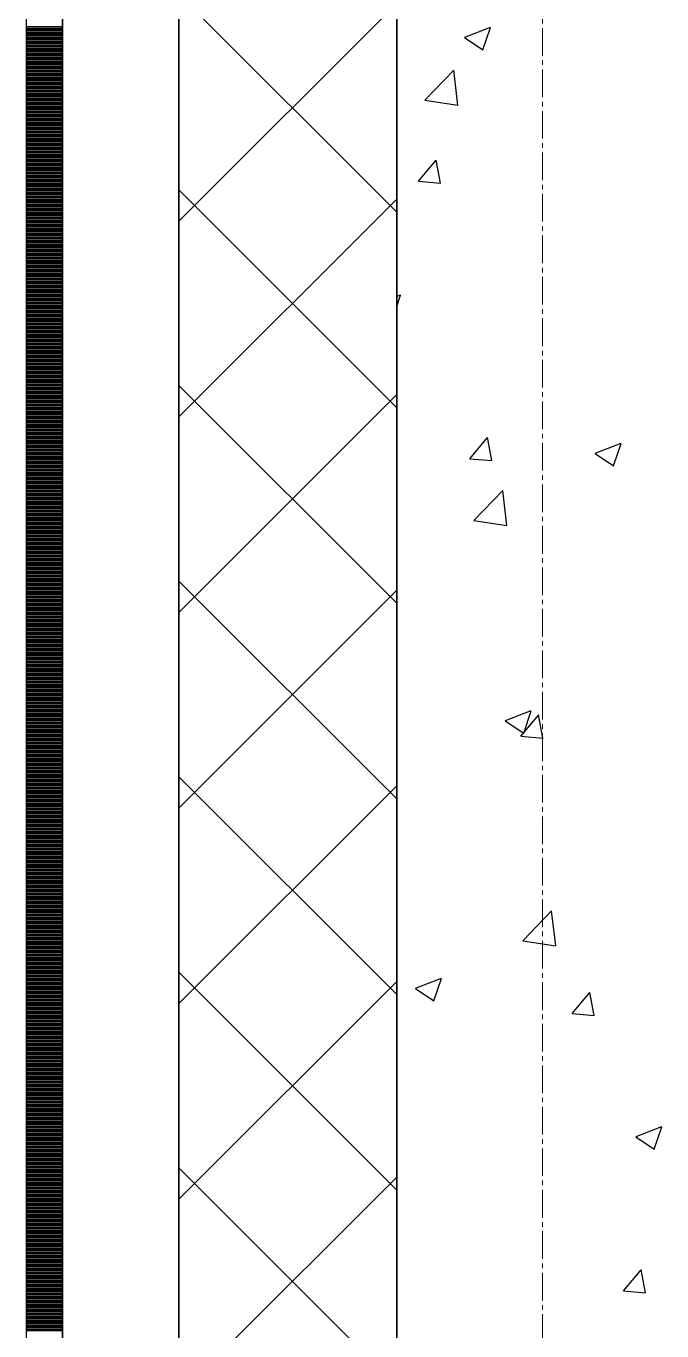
# Model space of a CAD drawing. Header units: millimetres. Extents: x -231292 to 573618, y -153144 to 564035.
# Drawn here: x 8548 to 8986, y 262343 to 263241 of the extents above; entities that cross this region are included whole.
import ezdxf

# ---------------------------------------------------------------- set-up
doc = ezdxf.new("R2010")
doc.units = ezdxf.units.MM
doc.linetypes.add('CENTER2', pattern=[28.575, 19.05, -3.175, 3.175, -3.175])
doc.layers.get('0').update_dxf_attribs({"color": 250})
for name, color, linetype, lineweight in [('АР_Стены ПЕНОблок', 250, 'Continuous', 20), ('АР_Тонкая', 250, 'Continuous', 5), ('АР_Утеплитель', 250, 'Continuous', 0), ('АР_Штриховка', 250, 'Continuous', 0), ('РД_Оси_100', 250, 'Continuous', 0)]:
    doc.layers.add(name, color=color, linetype=linetype, lineweight=lineweight)
doc.layers.add('КР_Балки-0.5', color=60, linetype='Continuous', lineweight=50, plot=False)

# ---------------------------------------------------------------- blocks, each defined once
blk = doc.blocks.new('оси_рен')
at = {"layer": 'РД_Оси_100', "color": 251, "linetype": 'CENTER2', "true_color": 0x636466}
blk.add_line((1195652.916, 135558.25), (1195652.916, 223268.25), dxfattribs=at)

msp = doc.modelspace()

# ---------------------------------------------------------------- linework, layer by layer
at = {"layer": 'АР_Стены ПЕНОблок', "color": 18, "linetype": 'Continuous', "lineweight": 25, "true_color": 0x000000}
msp.add_line((8803.243, 263866.253), (8803.243, 187666.253), dxfattribs=at)
at = {"layer": 'АР_Тонкая', "color": 18, "linetype": 'Continuous', "lineweight": 25, "true_color": 0x000000}
for p, q in [((8548.243, 263866.253), (8548.243, 187666.253)), ((8573.243, 263866.253), (8573.243, 187666.253)), ((8573.243, 187666.253), (8573.243, 263866.253)), ((8653.243, 187666.253), (8653.243, 263866.253))]:
    msp.add_line(p, q, dxfattribs=at)
at = {"layer": 'АР_Утеплитель', "color": 18, "linetype": 'Continuous', "lineweight": 25, "true_color": 0x000000}
for p, q in [((8653.243, 263866.253), (8653.243, 187666.253)), ((8803.243, 187666.253), (8803.243, 263866.253))]:
    msp.add_line(p, q, dxfattribs=at)
at = {"layer": 'АР_Штриховка', "color": 18, "linetype": 'Continuous', "lineweight": 25, "true_color": 0x000000}
for p, q in [((8803.243, 263113.216), (8653.243, 263263.216)), ((8653.243, 263106.929), (8803.243, 263256.929)), ((8548.243, 263241.002), (8573.243, 263241.002)), ((8548.243, 263240.002), (8573.243, 263240.002)), ((8548.243, 263239.002), (8573.243, 263239.002)), ((8548.243, 263238.002), (8573.243, 263238.002)), ((8849.992, 263233.7), (8867.776, 263240.527)), ((8862.536, 263224.949), (8867.686, 263240.298)), ((8548.243, 263237.002), (8573.243, 263237.002)), ((8548.243, 263236.002), (8573.243, 263236.002)), ((8548.243, 263235.002), (8573.243, 263235.002)), ((8548.243, 263234.002), (8573.243, 263234.002)), ((8548.243, 263233.002), (8573.243, 263233.002)), ((8548.243, 263232.002), (8573.243, 263232.002)), ((8548.243, 263231.002), (8573.243, 263231.002)), ((8548.243, 263230.002), (8573.243, 263230.002)), ((8548.243, 263229.002), (8573.243, 263229.002)), ((8849.889, 263233.474), (8862.524, 263224.952)), ((8548.243, 263228.002), (8573.243, 263228.002)), ((8548.243, 263227.002), (8573.243, 263227.002)), ((8548.243, 263226.002), (8573.243, 263226.002)), ((8548.243, 263225.002), (8573.243, 263225.002)), ((8548.243, 263224.002), (8573.243, 263224.002)), ((8548.243, 263223.002), (8573.243, 263223.002)), ((8548.243, 263222.002), (8573.243, 263222.002)), ((8548.243, 263221.002), (8573.243, 263221.002)), ((8548.243, 263220.002), (8573.243, 263220.002)), ((8548.243, 263219.002), (8573.243, 263219.002)), ((8548.243, 263218.002), (8573.243, 263218.002)), ((8548.243, 263217.002), (8573.243, 263217.002)), ((8548.243, 263216.002), (8573.243, 263216.002)), ((8548.243, 263215.002), (8573.243, 263215.002)), ((8548.243, 263214.002), (8573.243, 263214.002)), ((8548.243, 263213.002), (8573.243, 263213.002)), ((8548.243, 263212.002), (8573.243, 263212.002)), ((8548.243, 263211.002), (8573.243, 263211.002)), ((8822.621, 263190.27), (8842.405, 263210.888)), ((8845.211, 263186.766), (8842.405, 263210.888)), ((8548.243, 263210.002), (8573.243, 263210.002)), ((8548.243, 263209.002), (8573.243, 263209.002)), ((8548.243, 263208.002), (8573.243, 263208.002)), ((8548.243, 263207.002), (8573.243, 263207.002)), ((8548.243, 263206.002), (8573.243, 263206.002)), ((8548.243, 263205.002), (8573.243, 263205.002)), ((8548.243, 263204.002), (8573.243, 263204.002)), ((8548.243, 263203.002), (8573.243, 263203.002)), ((8548.243, 263202.002), (8573.243, 263202.002)), ((8548.243, 263201.002), (8573.243, 263201.002)), ((8548.243, 263200.002), (8573.243, 263200.002)), ((8548.243, 263199.002), (8573.243, 263199.002)), ((8548.243, 263198.002), (8573.243, 263198.002)), ((8548.243, 263197.002), (8573.243, 263197.002)), ((8548.243, 263196.002), (8573.243, 263196.002)), ((8548.243, 263195.002), (8573.243, 263195.002)), ((8548.243, 263194.002), (8573.243, 263194.002)), ((8548.243, 263193.002), (8573.243, 263193.002)), ((8548.243, 263192.002), (8573.243, 263192.002)), ((8548.243, 263191.002), (8573.243, 263191.002)), ((8548.243, 263190.002), (8573.243, 263190.002)), ((8548.243, 263189.002), (8573.243, 263189.002)), ((8548.243, 263188.002), (8573.243, 263188.002)), ((8548.243, 263187.002), (8573.243, 263187.002)), ((8548.243, 263186.002), (8573.243, 263186.002)), ((8548.243, 263185.002), (8573.243, 263185.002)), ((8548.243, 263184.002), (8573.243, 263184.002)), ((8822.621, 263190.27), (8845.211, 263186.766)), ((8548.243, 263183.002), (8573.243, 263183.002)), ((8548.243, 263182.002), (8573.243, 263182.002)), ((8548.243, 263181.002), (8573.243, 263181.002)), ((8548.243, 263180.002), (8573.243, 263180.002)), ((8548.243, 263179.002), (8573.243, 263179.002)), ((8548.243, 263178.002), (8573.243, 263178.002)), ((8548.243, 263177.002), (8573.243, 263177.002)), ((8548.243, 263176.002), (8573.243, 263176.002)), ((8548.243, 263175.002), (8573.243, 263175.002)), ((8548.243, 263174.002), (8573.243, 263174.002)), ((8548.243, 263173.002), (8573.243, 263173.002)), ((8548.243, 263172.002), (8573.243, 263172.002)), ((8548.243, 263171.002), (8573.243, 263171.002)), ((8548.243, 263170.002), (8573.243, 263170.002)), ((8548.243, 263169.002), (8573.243, 263169.002)), ((8548.243, 263168.002), (8573.243, 263168.002)), ((8548.243, 263167.002), (8573.243, 263167.002)), ((8548.243, 263166.002), (8573.243, 263166.002)), ((8548.243, 263165.002), (8573.243, 263165.002)), ((8548.243, 263164.002), (8573.243, 263164.002)), ((8548.243, 263163.002), (8573.243, 263163.002)), ((8548.243, 263162.002), (8573.243, 263162.002)), ((8548.243, 263161.002), (8573.243, 263161.002)), ((8548.243, 263160.002), (8573.243, 263160.002)), ((8548.243, 263159.002), (8573.243, 263159.002)), ((8548.243, 263158.002), (8573.243, 263158.002)), ((8548.243, 263157.002), (8573.243, 263157.002)), ((8548.243, 263156.002), (8573.243, 263156.002)), ((8548.243, 263155.002), (8573.243, 263155.002)), ((8548.243, 263154.002), (8573.243, 263154.002)), ((8548.243, 263153.002), (8573.243, 263153.002)), ((8548.243, 263152.002), (8573.243, 263152.002)), ((8548.243, 263151.002), (8573.243, 263151.002)), ((8548.243, 263150.002), (8573.243, 263150.002)), ((8548.243, 263149.002), (8573.243, 263149.002)), ((8548.243, 263148.002), (8573.243, 263148.002)), ((8818.169, 263134.473), (8830.414, 263149.066)), ((8833.277, 263133.121), (8830.34, 263149.042)), ((8548.243, 263147.002), (8573.243, 263147.002)), ((8548.243, 263146.002), (8573.243, 263146.002)), ((8548.243, 263145.002), (8573.243, 263145.002)), ((8548.243, 263144.002), (8573.243, 263144.002)), ((8548.243, 263143.002), (8573.243, 263143.002)), ((8548.243, 263142.002), (8573.243, 263142.002)), ((8548.243, 263141.002), (8573.243, 263141.002)), ((8548.243, 263140.002), (8573.243, 263140.002)), ((8548.243, 263139.002), (8573.243, 263139.002)), ((8548.243, 263138.002), (8573.243, 263138.002)), ((8548.243, 263137.002), (8573.243, 263137.002)), ((8548.243, 263136.002), (8573.243, 263136.002)), ((8548.243, 263135.002), (8573.243, 263135.002)), ((8548.243, 263134.002), (8573.243, 263134.002)), ((8548.243, 263133.002), (8573.243, 263133.002)), ((8548.243, 263132.002), (8573.243, 263132.002)), ((8548.243, 263131.002), (8573.243, 263131.002)), ((8548.243, 263130.002), (8573.243, 263130.002)), ((8818.168, 263134.463), (8833.35, 263133.135)), ((8548.243, 263129.002), (8573.243, 263129.002)), ((8548.243, 263128.002), (8573.243, 263128.002)), ((8548.243, 263127.002), (8573.243, 263127.002)), ((8548.243, 263126.002), (8573.243, 263126.002)), ((8548.243, 263125.002), (8573.243, 263125.002)), ((8548.243, 263124.002), (8573.243, 263124.002)), ((8548.243, 263123.002), (8573.243, 263123.002)), ((8548.243, 263122.002), (8573.243, 263122.002)), ((8548.243, 263121.002), (8573.243, 263121.002)), ((8803.243, 262978.512), (8653.243, 263128.512)), ((8653.243, 262972.225), (8803.243, 263122.225)), ((8548.243, 263120.002), (8573.243, 263120.002)), ((8548.243, 263119.002), (8573.243, 263119.002)), ((8548.243, 263118.002), (8573.243, 263118.002)), ((8548.243, 263117.002), (8573.243, 263117.002)), ((8548.243, 263116.002), (8573.243, 263116.002)), ((8548.243, 263115.002), (8573.243, 263115.002)), ((8548.243, 263114.002), (8573.243, 263114.002)), ((8548.243, 263113.002), (8573.243, 263113.002)), ((8548.243, 263112.002), (8573.243, 263112.002)), ((8548.243, 263111.002), (8573.243, 263111.002)), ((8548.243, 263110.002), (8573.243, 263110.002)), ((8548.243, 263109.002), (8573.243, 263109.002)), ((8548.243, 263108.002), (8573.243, 263108.002)), ((8548.243, 263107.002), (8573.243, 263107.002)), ((8548.243, 263106.002), (8573.243, 263106.002)), ((8548.243, 263105.002), (8573.243, 263105.002)), ((8548.243, 263104.002), (8573.243, 263104.002)), ((8548.243, 263103.002), (8573.243, 263103.002)), ((8548.243, 263102.002), (8573.243, 263102.002)), ((8548.243, 263101.002), (8573.243, 263101.002)), ((8548.243, 263100.002), (8573.243, 263100.002)), ((8548.243, 263099.002), (8573.243, 263099.002)), ((8548.243, 263098.002), (8573.243, 263098.002)), ((8548.243, 263097.002), (8573.243, 263097.002)), ((8548.243, 263096.002), (8573.243, 263096.002)), ((8548.243, 263095.002), (8573.243, 263095.002)), ((8548.243, 263094.002), (8573.243, 263094.002)), ((8548.243, 263093.002), (8573.243, 263093.002)), ((8548.243, 263092.002), (8573.243, 263092.002)), ((8548.243, 263091.002), (8573.243, 263091.002)), ((8548.243, 263090.002), (8573.243, 263090.002)), ((8548.243, 263089.002), (8573.243, 263089.002)), ((8548.243, 263088.002), (8573.243, 263088.002)), ((8548.243, 263087.002), (8573.243, 263087.002)), ((8548.243, 263086.002), (8573.243, 263086.002)), ((8548.243, 263085.002), (8573.243, 263085.002)), ((8548.243, 263084.002), (8573.243, 263084.002)), ((8548.243, 263083.002), (8573.243, 263083.002)), ((8548.243, 263082.002), (8573.243, 263082.002)), ((8548.243, 263081.002), (8573.243, 263081.002)), ((8548.243, 263080.002), (8573.243, 263080.002)), ((8548.243, 263079.002), (8573.243, 263079.002)), ((8548.243, 263078.002), (8573.243, 263078.002)), ((8548.243, 263077.002), (8573.243, 263077.002)), ((8548.243, 263076.002), (8573.243, 263076.002)), ((8548.243, 263075.002), (8573.243, 263075.002)), ((8548.243, 263074.002), (8573.243, 263074.002)), ((8548.243, 263073.002), (8573.243, 263073.002)), ((8548.243, 263072.002), (8573.243, 263072.002)), ((8548.243, 263071.002), (8573.243, 263071.002)), ((8548.243, 263070.002), (8573.243, 263070.002)), ((8548.243, 263069.002), (8573.243, 263069.002)), ((8548.243, 263068.002), (8573.243, 263068.002)), ((8548.243, 263067.002), (8573.243, 263067.002)), ((8548.243, 263066.002), (8573.243, 263066.002)), ((8548.243, 263065.002), (8573.243, 263065.002)), ((8548.243, 263064.002), (8573.243, 263064.002)), ((8548.243, 263063.002), (8573.243, 263063.002)), ((8548.243, 263062.002), (8573.243, 263062.002)), ((8548.243, 263061.002), (8573.243, 263061.002)), ((8548.243, 263060.002), (8573.243, 263060.002)), ((8548.243, 263059.002), (8573.243, 263059.002)), ((8548.243, 263058.002), (8573.243, 263058.002)), ((8548.243, 263057.002), (8573.243, 263057.002)), ((8548.243, 263056.002), (8573.243, 263056.002)), ((8548.243, 263055.002), (8573.243, 263055.002)), ((8548.243, 263054.002), (8573.243, 263054.002)), ((8548.243, 263053.002), (8573.243, 263053.002)), ((8548.243, 263052.002), (8573.243, 263052.002)), ((8548.243, 263051.002), (8573.243, 263051.002)), ((8548.243, 263050.002), (8573.243, 263050.002)), ((8548.243, 263049.002), (8573.243, 263049.002)), ((8803.243, 263055.29), (8805.974, 263056.339)), ((8803.243, 263048.239), (8805.884, 263056.11)), ((8548.243, 263048.002), (8573.243, 263048.002)), ((8548.243, 263047.002), (8573.243, 263047.002)), ((8548.243, 263046.002), (8573.243, 263046.002)), ((8548.243, 263045.002), (8573.243, 263045.002)), ((8548.243, 263044.002), (8573.243, 263044.002)), ((8548.243, 263043.002), (8573.243, 263043.002)), ((8548.243, 263042.002), (8573.243, 263042.002)), ((8548.243, 263041.002), (8573.243, 263041.002)), ((8548.243, 263040.002), (8573.243, 263040.002)), ((8548.243, 263039.002), (8573.243, 263039.002)), ((8548.243, 263038.002), (8573.243, 263038.002)), ((8548.243, 263037.002), (8573.243, 263037.002)), ((8548.243, 263036.002), (8573.243, 263036.002)), ((8548.243, 263035.002), (8573.243, 263035.002)), ((8548.243, 263034.002), (8573.243, 263034.002)), ((8548.243, 263033.002), (8573.243, 263033.002)), ((8548.243, 263032.002), (8573.243, 263032.002)), ((8548.243, 263031.002), (8573.243, 263031.002)), ((8548.243, 263030.002), (8573.243, 263030.002)), ((8548.243, 263029.002), (8573.243, 263029.002)), ((8548.243, 263028.002), (8573.243, 263028.002)), ((8548.243, 263027.002), (8573.243, 263027.002)), ((8548.243, 263026.002), (8573.243, 263026.002)), ((8548.243, 263025.002), (8573.243, 263025.002)), ((8548.243, 263024.002), (8573.243, 263024.002)), ((8548.243, 263023.002), (8573.243, 263023.002)), ((8548.243, 263022.002), (8573.243, 263022.002)), ((8548.243, 263021.002), (8573.243, 263021.002)), ((8548.243, 263020.002), (8573.243, 263020.002)), ((8548.243, 263019.002), (8573.243, 263019.002)), ((8548.243, 263018.002), (8573.243, 263018.002)), ((8548.243, 263017.002), (8573.243, 263017.002)), ((8548.243, 263016.002), (8573.243, 263016.002)), ((8548.243, 263015.002), (8573.243, 263015.002)), ((8548.243, 263014.002), (8573.243, 263014.002)), ((8548.243, 263013.002), (8573.243, 263013.002)), ((8548.243, 263012.002), (8573.243, 263012.002)), ((8548.243, 263011.002), (8573.243, 263011.002)), ((8548.243, 263010.002), (8573.243, 263010.002)), ((8548.243, 263009.002), (8573.243, 263009.002)), ((8548.243, 263008.002), (8573.243, 263008.002)), ((8548.243, 263007.002), (8573.243, 263007.002)), ((8548.243, 263006.002), (8573.243, 263006.002)), ((8548.243, 263005.002), (8573.243, 263005.002)), ((8548.243, 263004.002), (8573.243, 263004.002)), ((8548.243, 263003.002), (8573.243, 263003.002)), ((8548.243, 263002.002), (8573.243, 263002.002)), ((8548.243, 263001.002), (8573.243, 263001.002)), ((8548.243, 263000.002), (8573.243, 263000.002)), ((8548.243, 262999.002), (8573.243, 262999.002)), ((8548.243, 262998.002), (8573.243, 262998.002)), ((8548.243, 262997.002), (8573.243, 262997.002)), ((8548.243, 262996.002), (8573.243, 262996.002)), ((8548.243, 262995.002), (8573.243, 262995.002)), ((8548.243, 262994.002), (8573.243, 262994.002)), ((8548.243, 262993.002), (8573.243, 262993.002)), ((8548.243, 262992.002), (8573.243, 262992.002)), ((8548.243, 262991.002), (8573.243, 262991.002)), ((8548.243, 262990.002), (8573.243, 262990.002)), ((8548.243, 262989.002), (8573.243, 262989.002)), ((8548.243, 262988.002), (8573.243, 262988.002)), ((8548.243, 262987.002), (8573.243, 262987.002)), ((8548.243, 262986.002), (8573.243, 262986.002)), ((8803.243, 262843.808), (8653.243, 262993.808)), ((8653.243, 262837.521), (8803.243, 262987.521)), ((8548.243, 262985.002), (8573.243, 262985.002)), ((8548.243, 262984.002), (8573.243, 262984.002)), ((8548.243, 262983.002), (8573.243, 262983.002)), ((8548.243, 262982.002), (8573.243, 262982.002)), ((8548.243, 262981.002), (8573.243, 262981.002)), ((8548.243, 262980.002), (8573.243, 262980.002)), ((8548.243, 262979.002), (8573.243, 262979.002)), ((8548.243, 262978.002), (8573.243, 262978.002)), ((8548.243, 262977.002), (8573.243, 262977.002)), ((8548.243, 262976.002), (8573.243, 262976.002)), ((8548.243, 262975.002), (8573.243, 262975.002)), ((8548.243, 262974.002), (8573.243, 262974.002)), ((8548.243, 262973.002), (8573.243, 262973.002)), ((8548.243, 262972.002), (8573.243, 262972.002)), ((8548.243, 262971.002), (8573.243, 262971.002)), ((8548.243, 262970.002), (8573.243, 262970.002)), ((8548.243, 262969.002), (8573.243, 262969.002)), ((8548.243, 262968.002), (8573.243, 262968.002)), ((8548.243, 262967.002), (8573.243, 262967.002)), ((8548.243, 262966.002), (8573.243, 262966.002)), ((8548.243, 262965.002), (8573.243, 262965.002)), ((8548.243, 262964.002), (8573.243, 262964.002)), ((8548.243, 262963.002), (8573.243, 262963.002)), ((8548.243, 262962.002), (8573.243, 262962.002)), ((8548.243, 262961.002), (8573.243, 262961.002)), ((8548.243, 262960.002), (8573.243, 262960.002)), ((8548.243, 262959.002), (8573.243, 262959.002)), ((8548.243, 262958.002), (8573.243, 262958.002)), ((8548.243, 262957.002), (8573.243, 262957.002)), ((8548.243, 262956.002), (8573.243, 262956.002)), ((8548.243, 262955.002), (8573.243, 262955.002)), ((8548.243, 262954.002), (8573.243, 262954.002)), ((8548.243, 262953.002), (8573.243, 262953.002)), ((8548.243, 262952.002), (8573.243, 262952.002)), ((8548.243, 262951.002), (8573.243, 262951.002)), ((8548.243, 262950.002), (8573.243, 262950.002)), ((8853.412, 262943.416), (8865.657, 262958.01)), ((8868.52, 262942.064), (8865.583, 262957.986)), ((8939.804, 262947.247), (8957.589, 262954.073)), ((8952.348, 262938.496), (8957.498, 262953.845)), ((8548.243, 262949.002), (8573.243, 262949.002)), ((8548.243, 262948.002), (8573.243, 262948.002)), ((8548.243, 262947.002), (8573.243, 262947.002)), ((8548.243, 262946.002), (8573.243, 262946.002)), ((8548.243, 262945.002), (8573.243, 262945.002)), ((8548.243, 262944.002), (8573.243, 262944.002)), ((8548.243, 262943.002), (8573.243, 262943.002)), ((8548.243, 262942.002), (8573.243, 262942.002)), ((8548.243, 262941.002), (8573.243, 262941.002)), ((8853.411, 262943.406), (8868.593, 262942.078)), ((8939.702, 262947.021), (8952.336, 262938.499)), ((8548.243, 262940.002), (8573.243, 262940.002)), ((8548.243, 262939.002), (8573.243, 262939.002)), ((8548.243, 262938.002), (8573.243, 262938.002)), ((8548.243, 262937.002), (8573.243, 262937.002)), ((8548.243, 262936.002), (8573.243, 262936.002)), ((8548.243, 262935.002), (8573.243, 262935.002)), ((8548.243, 262934.002), (8573.243, 262934.002)), ((8548.243, 262933.002), (8573.243, 262933.002)), ((8548.243, 262932.002), (8573.243, 262932.002)), ((8548.243, 262931.002), (8573.243, 262931.002)), ((8548.243, 262930.002), (8573.243, 262930.002)), ((8548.243, 262929.002), (8573.243, 262929.002)), ((8548.243, 262928.002), (8573.243, 262928.002)), ((8548.243, 262927.002), (8573.243, 262927.002)), ((8548.243, 262926.002), (8573.243, 262926.002)), ((8548.243, 262925.002), (8573.243, 262925.002)), ((8548.243, 262924.002), (8573.243, 262924.002)), ((8548.243, 262923.002), (8573.243, 262923.002)), ((8548.243, 262922.002), (8573.243, 262922.002)), ((8548.243, 262921.002), (8573.243, 262921.002)), ((8548.243, 262920.002), (8573.243, 262920.002)), ((8548.243, 262919.002), (8573.243, 262919.002)), ((8548.243, 262918.002), (8573.243, 262918.002)), ((8548.243, 262917.002), (8573.243, 262917.002)), ((8548.243, 262916.002), (8573.243, 262916.002)), ((8548.243, 262915.002), (8573.243, 262915.002)), ((8856.296, 262900.801), (8876.08, 262921.42)), ((8878.886, 262897.298), (8876.08, 262921.42)), ((8548.243, 262914.002), (8573.243, 262914.002)), ((8548.243, 262913.002), (8573.243, 262913.002)), ((8548.243, 262912.002), (8573.243, 262912.002)), ((8548.243, 262911.002), (8573.243, 262911.002)), ((8548.243, 262910.002), (8573.243, 262910.002)), ((8548.243, 262909.002), (8573.243, 262909.002)), ((8548.243, 262908.002), (8573.243, 262908.002)), ((8548.243, 262907.002), (8573.243, 262907.002)), ((8548.243, 262906.002), (8573.243, 262906.002)), ((8548.243, 262905.002), (8573.243, 262905.002)), ((8548.243, 262904.002), (8573.243, 262904.002)), ((8548.243, 262903.002), (8573.243, 262903.002)), ((8548.243, 262902.002), (8573.243, 262902.002)), ((8548.243, 262901.002), (8573.243, 262901.002)), ((8548.243, 262900.002), (8573.243, 262900.002)), ((8548.243, 262899.002), (8573.243, 262899.002)), ((8548.243, 262898.002), (8573.243, 262898.002)), ((8548.243, 262897.002), (8573.243, 262897.002)), ((8856.296, 262900.801), (8878.886, 262897.298)), ((8548.243, 262896.002), (8573.243, 262896.002)), ((8548.243, 262895.002), (8573.243, 262895.002)), ((8548.243, 262894.002), (8573.243, 262894.002)), ((8548.243, 262893.002), (8573.243, 262893.002)), ((8548.243, 262892.002), (8573.243, 262892.002)), ((8548.243, 262891.002), (8573.243, 262891.002)), ((8548.243, 262890.002), (8573.243, 262890.002)), ((8548.243, 262889.002), (8573.243, 262889.002)), ((8548.243, 262888.002), (8573.243, 262888.002)), ((8548.243, 262887.002), (8573.243, 262887.002)), ((8548.243, 262886.002), (8573.243, 262886.002)), ((8548.243, 262885.002), (8573.243, 262885.002)), ((8548.243, 262884.002), (8573.243, 262884.002)), ((8548.243, 262883.002), (8573.243, 262883.002)), ((8548.243, 262882.002), (8573.243, 262882.002)), ((8548.243, 262881.002), (8573.243, 262881.002)), ((8548.243, 262880.002), (8573.243, 262880.002)), ((8548.243, 262879.002), (8573.243, 262879.002)), ((8548.243, 262878.002), (8573.243, 262878.002)), ((8548.243, 262877.002), (8573.243, 262877.002)), ((8548.243, 262876.002), (8573.243, 262876.002)), ((8548.243, 262875.002), (8573.243, 262875.002)), ((8548.243, 262874.002), (8573.243, 262874.002)), ((8548.243, 262873.002), (8573.243, 262873.002)), ((8548.243, 262872.002), (8573.243, 262872.002)), ((8548.243, 262871.002), (8573.243, 262871.002)), ((8548.243, 262870.002), (8573.243, 262870.002)), ((8548.243, 262869.002), (8573.243, 262869.002)), ((8548.243, 262868.002), (8573.243, 262868.002)), ((8548.243, 262867.002), (8573.243, 262867.002)), ((8548.243, 262866.002), (8573.243, 262866.002)), ((8548.243, 262865.002), (8573.243, 262865.002)), ((8548.243, 262864.002), (8573.243, 262864.002)), ((8548.243, 262863.002), (8573.243, 262863.002)), ((8548.243, 262862.002), (8573.243, 262862.002)), ((8548.243, 262861.002), (8573.243, 262861.002)), ((8548.243, 262860.002), (8573.243, 262860.002)), ((8548.243, 262859.002), (8573.243, 262859.002)), ((8548.243, 262858.002), (8573.243, 262858.002)), ((8548.243, 262857.002), (8573.243, 262857.002)), ((8548.243, 262856.002), (8573.243, 262856.002)), ((8548.243, 262855.002), (8573.243, 262855.002)), ((8548.243, 262854.002), (8573.243, 262854.002)), ((8548.243, 262853.002), (8573.243, 262853.002)), ((8548.243, 262852.002), (8573.243, 262852.002)), ((8803.243, 262709.104), (8653.243, 262859.104)), ((8653.243, 262702.817), (8803.243, 262852.817)), ((8548.243, 262851.002), (8573.243, 262851.002)), ((8548.243, 262850.002), (8573.243, 262850.002)), ((8548.243, 262849.002), (8573.243, 262849.002)), ((8548.243, 262848.002), (8573.243, 262848.002)), ((8548.243, 262847.002), (8573.243, 262847.002)), ((8548.243, 262846.002), (8573.243, 262846.002)), ((8548.243, 262845.002), (8573.243, 262845.002)), ((8548.243, 262844.002), (8573.243, 262844.002)), ((8548.243, 262843.002), (8573.243, 262843.002)), ((8548.243, 262842.002), (8573.243, 262842.002)), ((8548.243, 262841.002), (8573.243, 262841.002)), ((8548.243, 262840.002), (8573.243, 262840.002)), ((8548.243, 262839.002), (8573.243, 262839.002)), ((8548.243, 262838.002), (8573.243, 262838.002)), ((8548.243, 262837.002), (8573.243, 262837.002)), ((8548.243, 262836.002), (8573.243, 262836.002)), ((8548.243, 262835.002), (8573.243, 262835.002)), ((8548.243, 262834.002), (8573.243, 262834.002)), ((8548.243, 262833.002), (8573.243, 262833.002)), ((8548.243, 262832.002), (8573.243, 262832.002)), ((8548.243, 262831.002), (8573.243, 262831.002)), ((8548.243, 262830.002), (8573.243, 262830.002)), ((8548.243, 262829.002), (8573.243, 262829.002)), ((8548.243, 262828.002), (8573.243, 262828.002)), ((8548.243, 262827.002), (8573.243, 262827.002)), ((8548.243, 262826.002), (8573.243, 262826.002)), ((8548.243, 262825.002), (8573.243, 262825.002)), ((8548.243, 262824.002), (8573.243, 262824.002)), ((8548.243, 262823.002), (8573.243, 262823.002)), ((8548.243, 262822.002), (8573.243, 262822.002)), ((8548.243, 262821.002), (8573.243, 262821.002)), ((8548.243, 262820.002), (8573.243, 262820.002)), ((8548.243, 262819.002), (8573.243, 262819.002)), ((8548.243, 262818.002), (8573.243, 262818.002)), ((8548.243, 262817.002), (8573.243, 262817.002)), ((8548.243, 262816.002), (8573.243, 262816.002)), ((8548.243, 262815.002), (8573.243, 262815.002)), ((8548.243, 262814.002), (8573.243, 262814.002)), ((8548.243, 262813.002), (8573.243, 262813.002)), ((8548.243, 262812.002), (8573.243, 262812.002)), ((8548.243, 262811.002), (8573.243, 262811.002)), ((8548.243, 262810.002), (8573.243, 262810.002)), ((8548.243, 262809.002), (8573.243, 262809.002)), ((8548.243, 262808.002), (8573.243, 262808.002)), ((8548.243, 262807.002), (8573.243, 262807.002)), ((8548.243, 262806.002), (8573.243, 262806.002)), ((8548.243, 262805.002), (8573.243, 262805.002)), ((8548.243, 262804.002), (8573.243, 262804.002)), ((8548.243, 262803.002), (8573.243, 262803.002)), ((8548.243, 262802.002), (8573.243, 262802.002)), ((8548.243, 262801.002), (8573.243, 262801.002)), ((8548.243, 262800.002), (8573.243, 262800.002)), ((8548.243, 262799.002), (8573.243, 262799.002)), ((8548.243, 262798.002), (8573.243, 262798.002)), ((8548.243, 262797.002), (8573.243, 262797.002)), ((8548.243, 262796.002), (8573.243, 262796.002)), ((8548.243, 262795.002), (8573.243, 262795.002)), ((8548.243, 262794.002), (8573.243, 262794.002)), ((8548.243, 262793.002), (8573.243, 262793.002)), ((8548.243, 262792.002), (8573.243, 262792.002)), ((8548.243, 262791.002), (8573.243, 262791.002)), ((8548.243, 262790.002), (8573.243, 262790.002)), ((8548.243, 262789.002), (8573.243, 262789.002)), ((8548.243, 262788.002), (8573.243, 262788.002)), ((8548.243, 262787.002), (8573.243, 262787.002)), ((8548.243, 262786.002), (8573.243, 262786.002)), ((8548.243, 262785.002), (8573.243, 262785.002)), ((8548.243, 262784.002), (8573.243, 262784.002)), ((8548.243, 262783.002), (8573.243, 262783.002)), ((8548.243, 262782.002), (8573.243, 262782.002)), ((8548.243, 262781.002), (8573.243, 262781.002)), ((8548.243, 262780.002), (8573.243, 262780.002)), ((8548.243, 262779.002), (8573.243, 262779.002)), ((8548.243, 262778.002), (8573.243, 262778.002)), ((8548.243, 262777.002), (8573.243, 262777.002)), ((8548.243, 262776.002), (8573.243, 262776.002)), ((8548.243, 262775.002), (8573.243, 262775.002)), ((8548.243, 262774.002), (8573.243, 262774.002)), ((8548.243, 262773.002), (8573.243, 262773.002)), ((8548.243, 262772.002), (8573.243, 262772.002)), ((8548.243, 262771.002), (8573.243, 262771.002)), ((8548.243, 262770.002), (8573.243, 262770.002)), ((8548.243, 262769.002), (8573.243, 262769.002)), ((8548.243, 262768.002), (8573.243, 262768.002)), ((8548.243, 262767.002), (8573.243, 262767.002)), ((8548.243, 262766.002), (8573.243, 262766.002)), ((8548.243, 262765.002), (8573.243, 262765.002)), ((8548.243, 262764.002), (8573.243, 262764.002)), ((8548.243, 262763.002), (8573.243, 262763.002)), ((8548.243, 262762.002), (8573.243, 262762.002)), ((8877.9, 262762.833), (8890.534, 262754.311)), ((8878.002, 262763.058), (8895.787, 262769.885)), ((8888.655, 262752.36), (8900.9, 262766.953)), ((8890.546, 262754.308), (8895.696, 262769.657)), ((8903.763, 262751.007), (8900.826, 262766.929)), ((8548.243, 262761.002), (8573.243, 262761.002)), ((8548.243, 262760.002), (8573.243, 262760.002)), ((8548.243, 262759.002), (8573.243, 262759.002)), ((8548.243, 262758.002), (8573.243, 262758.002)), ((8548.243, 262757.002), (8573.243, 262757.002)), ((8548.243, 262756.002), (8573.243, 262756.002)), ((8548.243, 262755.002), (8573.243, 262755.002)), ((8548.243, 262754.002), (8573.243, 262754.002)), ((8548.243, 262753.002), (8573.243, 262753.002)), ((8888.654, 262752.349), (8903.836, 262751.021)), ((8548.243, 262752.002), (8573.243, 262752.002)), ((8548.243, 262751.002), (8573.243, 262751.002)), ((8548.243, 262750.002), (8573.243, 262750.002)), ((8548.243, 262749.002), (8573.243, 262749.002)), ((8548.243, 262748.002), (8573.243, 262748.002)), ((8548.243, 262747.002), (8573.243, 262747.002)), ((8548.243, 262746.002), (8573.243, 262746.002)), ((8548.243, 262745.002), (8573.243, 262745.002)), ((8548.243, 262744.002), (8573.243, 262744.002)), ((8548.243, 262743.002), (8573.243, 262743.002)), ((8548.243, 262742.002), (8573.243, 262742.002)), ((8548.243, 262741.002), (8573.243, 262741.002)), ((8548.243, 262740.002), (8573.243, 262740.002)), ((8548.243, 262739.002), (8573.243, 262739.002)), ((8548.243, 262738.002), (8573.243, 262738.002)), ((8548.243, 262737.002), (8573.243, 262737.002)), ((8548.243, 262736.002), (8573.243, 262736.002)), ((8548.243, 262735.002), (8573.243, 262735.002)), ((8548.243, 262734.002), (8573.243, 262734.002)), ((8548.243, 262733.002), (8573.243, 262733.002)), ((8548.243, 262732.002), (8573.243, 262732.002)), ((8548.243, 262731.002), (8573.243, 262731.002)), ((8548.243, 262730.002), (8573.243, 262730.002)), ((8548.243, 262729.002), (8573.243, 262729.002)), ((8548.243, 262728.002), (8573.243, 262728.002)), ((8548.243, 262727.002), (8573.243, 262727.002)), ((8548.243, 262726.002), (8573.243, 262726.002)), ((8548.243, 262725.002), (8573.243, 262725.002)), ((8548.243, 262724.002), (8573.243, 262724.002)), ((8548.243, 262723.002), (8573.243, 262723.002)), ((8548.243, 262722.002), (8573.243, 262722.002)), ((8548.243, 262721.002), (8573.243, 262721.002)), ((8548.243, 262720.002), (8573.243, 262720.002)), ((8548.243, 262719.002), (8573.243, 262719.002)), ((8548.243, 262718.002), (8573.243, 262718.002)), ((8548.243, 262717.002), (8573.243, 262717.002)), ((8803.243, 262574.401), (8653.243, 262724.401)), ((8653.243, 262568.114), (8803.243, 262718.114)), ((8548.243, 262716.002), (8573.243, 262716.002)), ((8548.243, 262715.002), (8573.243, 262715.002)), ((8548.243, 262714.002), (8573.243, 262714.002)), ((8548.243, 262713.002), (8573.243, 262713.002)), ((8548.243, 262712.002), (8573.243, 262712.002)), ((8548.243, 262711.002), (8573.243, 262711.002)), ((8548.243, 262710.002), (8573.243, 262710.002)), ((8548.243, 262709.002), (8573.243, 262709.002)), ((8548.243, 262708.002), (8573.243, 262708.002)), ((8548.243, 262707.002), (8573.243, 262707.002)), ((8548.243, 262706.002), (8573.243, 262706.002)), ((8548.243, 262705.002), (8573.243, 262705.002)), ((8548.243, 262704.002), (8573.243, 262704.002)), ((8548.243, 262703.002), (8573.243, 262703.002)), ((8548.243, 262702.002), (8573.243, 262702.002)), ((8548.243, 262701.002), (8573.243, 262701.002)), ((8548.243, 262700.002), (8573.243, 262700.002)), ((8548.243, 262699.002), (8573.243, 262699.002)), ((8548.243, 262698.002), (8573.243, 262698.002)), ((8548.243, 262697.002), (8573.243, 262697.002)), ((8548.243, 262696.002), (8573.243, 262696.002)), ((8548.243, 262695.002), (8573.243, 262695.002)), ((8548.243, 262694.002), (8573.243, 262694.002)), ((8548.243, 262693.002), (8573.243, 262693.002)), ((8548.243, 262692.002), (8573.243, 262692.002)), ((8548.243, 262691.002), (8573.243, 262691.002)), ((8548.243, 262690.002), (8573.243, 262690.002)), ((8548.243, 262689.002), (8573.243, 262689.002)), ((8548.243, 262688.002), (8573.243, 262688.002)), ((8548.243, 262687.002), (8573.243, 262687.002)), ((8548.243, 262686.002), (8573.243, 262686.002)), ((8548.243, 262685.002), (8573.243, 262685.002)), ((8548.243, 262684.002), (8573.243, 262684.002)), ((8548.243, 262683.002), (8573.243, 262683.002)), ((8548.243, 262682.002), (8573.243, 262682.002)), ((8548.243, 262681.002), (8573.243, 262681.002)), ((8548.243, 262680.002), (8573.243, 262680.002)), ((8548.243, 262679.002), (8573.243, 262679.002)), ((8548.243, 262678.002), (8573.243, 262678.002)), ((8548.243, 262677.002), (8573.243, 262677.002)), ((8548.243, 262676.002), (8573.243, 262676.002)), ((8548.243, 262675.002), (8573.243, 262675.002)), ((8548.243, 262674.002), (8573.243, 262674.002)), ((8548.243, 262673.002), (8573.243, 262673.002)), ((8548.243, 262672.002), (8573.243, 262672.002)), ((8548.243, 262671.002), (8573.243, 262671.002)), ((8548.243, 262670.002), (8573.243, 262670.002)), ((8548.243, 262669.002), (8573.243, 262669.002)), ((8548.243, 262668.002), (8573.243, 262668.002)), ((8548.243, 262667.002), (8573.243, 262667.002)), ((8548.243, 262666.002), (8573.243, 262666.002)), ((8548.243, 262665.002), (8573.243, 262665.002)), ((8548.243, 262664.002), (8573.243, 262664.002)), ((8548.243, 262663.002), (8573.243, 262663.002)), ((8548.243, 262662.002), (8573.243, 262662.002)), ((8548.243, 262661.002), (8573.243, 262661.002)), ((8548.243, 262660.002), (8573.243, 262660.002)), ((8548.243, 262659.002), (8573.243, 262659.002)), ((8548.243, 262658.002), (8573.243, 262658.002)), ((8548.243, 262657.002), (8573.243, 262657.002)), ((8548.243, 262656.002), (8573.243, 262656.002)), ((8548.243, 262655.002), (8573.243, 262655.002)), ((8548.243, 262654.002), (8573.243, 262654.002)), ((8548.243, 262653.002), (8573.243, 262653.002)), ((8548.243, 262652.002), (8573.243, 262652.002)), ((8548.243, 262651.002), (8573.243, 262651.002)), ((8548.243, 262650.002), (8573.243, 262650.002)), ((8548.243, 262649.002), (8573.243, 262649.002)), ((8548.243, 262648.002), (8573.243, 262648.002)), ((8548.243, 262647.002), (8573.243, 262647.002)), ((8548.243, 262646.002), (8573.243, 262646.002)), ((8548.243, 262645.002), (8573.243, 262645.002)), ((8548.243, 262644.002), (8573.243, 262644.002)), ((8548.243, 262643.002), (8573.243, 262643.002)), ((8548.243, 262642.002), (8573.243, 262642.002)), ((8548.243, 262641.002), (8573.243, 262641.002)), ((8548.243, 262640.002), (8573.243, 262640.002)), ((8548.243, 262639.002), (8573.243, 262639.002)), ((8548.243, 262638.002), (8573.243, 262638.002)), ((8548.243, 262637.002), (8573.243, 262637.002)), ((8548.243, 262636.002), (8573.243, 262636.002)), ((8548.243, 262635.002), (8573.243, 262635.002)), ((8548.243, 262634.002), (8573.243, 262634.002)), ((8548.243, 262633.002), (8573.243, 262633.002)), ((8548.243, 262632.002), (8573.243, 262632.002)), ((8548.243, 262631.002), (8573.243, 262631.002)), ((8548.243, 262630.002), (8573.243, 262630.002)), ((8548.243, 262629.002), (8573.243, 262629.002)), ((8548.243, 262628.002), (8573.243, 262628.002)), ((8548.243, 262627.002), (8573.243, 262627.002)), ((8889.971, 262611.333), (8909.755, 262631.951)), ((8912.561, 262607.829), (8909.754, 262631.951)), ((8548.243, 262626.002), (8573.243, 262626.002)), ((8548.243, 262625.002), (8573.243, 262625.002)), ((8548.243, 262624.002), (8573.243, 262624.002)), ((8548.243, 262623.002), (8573.243, 262623.002)), ((8548.243, 262622.002), (8573.243, 262622.002)), ((8548.243, 262621.002), (8573.243, 262621.002)), ((8548.243, 262620.002), (8573.243, 262620.002)), ((8548.243, 262619.002), (8573.243, 262619.002)), ((8548.243, 262618.002), (8573.243, 262618.002)), ((8548.243, 262617.002), (8573.243, 262617.002)), ((8548.243, 262616.002), (8573.243, 262616.002)), ((8548.243, 262615.002), (8573.243, 262615.002)), ((8548.243, 262614.002), (8573.243, 262614.002)), ((8548.243, 262613.002), (8573.243, 262613.002)), ((8548.243, 262612.002), (8573.243, 262612.002)), ((8548.243, 262611.002), (8573.243, 262611.002)), ((8548.243, 262610.002), (8573.243, 262610.002)), ((8548.243, 262609.002), (8573.243, 262609.002)), ((8889.971, 262611.333), (8912.561, 262607.83)), ((8548.243, 262608.002), (8573.243, 262608.002)), ((8548.243, 262607.002), (8573.243, 262607.002)), ((8548.243, 262606.002), (8573.243, 262606.002)), ((8548.243, 262605.002), (8573.243, 262605.002)), ((8548.243, 262604.002), (8573.243, 262604.002)), ((8548.243, 262603.002), (8573.243, 262603.002)), ((8548.243, 262602.002), (8573.243, 262602.002)), ((8548.243, 262601.002), (8573.243, 262601.002)), ((8548.243, 262600.002), (8573.243, 262600.002)), ((8548.243, 262599.002), (8573.243, 262599.002)), ((8548.243, 262598.002), (8573.243, 262598.002)), ((8548.243, 262597.002), (8573.243, 262597.002)), ((8548.243, 262596.002), (8573.243, 262596.002)), ((8548.243, 262595.002), (8573.243, 262595.002)), ((8548.243, 262594.002), (8573.243, 262594.002)), ((8548.243, 262593.002), (8573.243, 262593.002)), ((8548.243, 262592.002), (8573.243, 262592.002)), ((8548.243, 262591.002), (8573.243, 262591.002)), ((8548.243, 262590.002), (8573.243, 262590.002)), ((8548.243, 262589.002), (8573.243, 262589.002)), ((8548.243, 262588.002), (8573.243, 262588.002)), ((8548.243, 262587.002), (8573.243, 262587.002)), ((8548.243, 262586.002), (8573.243, 262586.002)), ((8548.243, 262585.002), (8573.243, 262585.002)), ((8548.243, 262584.002), (8573.243, 262584.002)), ((8548.243, 262583.002), (8573.243, 262583.002)), ((8548.243, 262582.002), (8573.243, 262582.002)), ((8803.243, 262439.697), (8653.243, 262589.697)), ((8653.243, 262433.41), (8803.243, 262583.41)), ((8816.2, 262578.87), (8833.985, 262585.697)), ((8828.744, 262570.12), (8833.894, 262585.469)), ((8548.243, 262581.002), (8573.243, 262581.002)), ((8548.243, 262580.002), (8573.243, 262580.002)), ((8548.243, 262579.002), (8573.243, 262579.002)), ((8548.243, 262578.002), (8573.243, 262578.002)), ((8548.243, 262577.002), (8573.243, 262577.002)), ((8548.243, 262576.002), (8573.243, 262576.002)), ((8548.243, 262575.002), (8573.243, 262575.002)), ((8548.243, 262574.002), (8573.243, 262574.002)), ((8548.243, 262573.002), (8573.243, 262573.002)), ((8816.098, 262578.645), (8828.732, 262570.123)), ((8923.899, 262561.303), (8936.144, 262575.896)), ((8939.006, 262559.95), (8936.069, 262575.872)), ((8548.243, 262572.002), (8573.243, 262572.002)), ((8548.243, 262571.002), (8573.243, 262571.002)), ((8548.243, 262570.002), (8573.243, 262570.002)), ((8548.243, 262569.002), (8573.243, 262569.002)), ((8548.243, 262568.002), (8573.243, 262568.002)), ((8548.243, 262567.002), (8573.243, 262567.002)), ((8548.243, 262566.002), (8573.243, 262566.002)), ((8548.243, 262565.002), (8573.243, 262565.002)), ((8548.243, 262564.002), (8573.243, 262564.002)), ((8548.243, 262563.002), (8573.243, 262563.002)), ((8548.243, 262562.002), (8573.243, 262562.002)), ((8548.243, 262561.002), (8573.243, 262561.002)), ((8548.243, 262560.002), (8573.243, 262560.002)), ((8548.243, 262559.002), (8573.243, 262559.002)), ((8548.243, 262558.002), (8573.243, 262558.002)), ((8548.243, 262557.002), (8573.243, 262557.002)), ((8548.243, 262556.002), (8573.243, 262556.002)), ((8548.243, 262555.002), (8573.243, 262555.002)), ((8923.898, 262561.292), (8939.08, 262559.964)), ((8548.243, 262554.002), (8573.243, 262554.002)), ((8548.243, 262553.002), (8573.243, 262553.002)), ((8548.243, 262552.002), (8573.243, 262552.002)), ((8548.243, 262551.002), (8573.243, 262551.002)), ((8548.243, 262550.002), (8573.243, 262550.002)), ((8548.243, 262549.002), (8573.243, 262549.002)), ((8548.243, 262548.002), (8573.243, 262548.002)), ((8548.243, 262547.002), (8573.243, 262547.002)), ((8548.243, 262546.002), (8573.243, 262546.002)), ((8548.243, 262545.002), (8573.243, 262545.002)), ((8548.243, 262544.002), (8573.243, 262544.002)), ((8548.243, 262543.002), (8573.243, 262543.002)), ((8548.243, 262542.002), (8573.243, 262542.002)), ((8548.243, 262541.002), (8573.243, 262541.002)), ((8548.243, 262540.002), (8573.243, 262540.002)), ((8548.243, 262539.002), (8573.243, 262539.002)), ((8548.243, 262538.002), (8573.243, 262538.002)), ((8548.243, 262537.002), (8573.243, 262537.002)), ((8548.243, 262536.002), (8573.243, 262536.002)), ((8548.243, 262535.002), (8573.243, 262535.002)), ((8548.243, 262534.002), (8573.243, 262534.002)), ((8548.243, 262533.002), (8573.243, 262533.002)), ((8548.243, 262532.002), (8573.243, 262532.002)), ((8548.243, 262531.002), (8573.243, 262531.002)), ((8548.243, 262530.002), (8573.243, 262530.002)), ((8548.243, 262529.002), (8573.243, 262529.002)), ((8548.243, 262528.002), (8573.243, 262528.002)), ((8548.243, 262527.002), (8573.243, 262527.002)), ((8548.243, 262526.002), (8573.243, 262526.002)), ((8548.243, 262525.002), (8573.243, 262525.002)), ((8548.243, 262524.002), (8573.243, 262524.002)), ((8548.243, 262523.002), (8573.243, 262523.002)), ((8548.243, 262522.002), (8573.243, 262522.002)), ((8548.243, 262521.002), (8573.243, 262521.002)), ((8548.243, 262520.002), (8573.243, 262520.002)), ((8548.243, 262519.002), (8573.243, 262519.002)), ((8548.243, 262518.002), (8573.243, 262518.002)), ((8548.243, 262517.002), (8573.243, 262517.002)), ((8548.243, 262516.002), (8573.243, 262516.002)), ((8548.243, 262515.002), (8573.243, 262515.002)), ((8548.243, 262514.002), (8573.243, 262514.002)), ((8548.243, 262513.002), (8573.243, 262513.002)), ((8548.243, 262512.002), (8573.243, 262512.002)), ((8548.243, 262511.002), (8573.243, 262511.002)), ((8548.243, 262510.002), (8573.243, 262510.002)), ((8548.243, 262509.002), (8573.243, 262509.002)), ((8548.243, 262508.002), (8573.243, 262508.002)), ((8548.243, 262507.002), (8573.243, 262507.002)), ((8548.243, 262506.002), (8573.243, 262506.002)), ((8548.243, 262505.002), (8573.243, 262505.002)), ((8548.243, 262504.002), (8573.243, 262504.002)), ((8548.243, 262503.002), (8573.243, 262503.002)), ((8548.243, 262502.002), (8573.243, 262502.002)), ((8548.243, 262501.002), (8573.243, 262501.002)), ((8548.243, 262500.002), (8573.243, 262500.002)), ((8548.243, 262499.002), (8573.243, 262499.002)), ((8548.243, 262498.002), (8573.243, 262498.002)), ((8548.243, 262497.002), (8573.243, 262497.002)), ((8548.243, 262496.002), (8573.243, 262496.002)), ((8548.243, 262495.002), (8573.243, 262495.002)), ((8548.243, 262494.002), (8573.243, 262494.002)), ((8548.243, 262493.002), (8573.243, 262493.002)), ((8548.243, 262492.002), (8573.243, 262492.002)), ((8548.243, 262491.002), (8573.243, 262491.002)), ((8548.243, 262490.002), (8573.243, 262490.002)), ((8548.243, 262489.002), (8573.243, 262489.002)), ((8548.243, 262488.002), (8573.243, 262488.002)), ((8548.243, 262487.002), (8573.243, 262487.002)), ((8548.243, 262486.002), (8573.243, 262486.002)), ((8548.243, 262485.002), (8573.243, 262485.002)), ((8548.243, 262484.002), (8573.243, 262484.002)), ((8548.243, 262483.002), (8573.243, 262483.002)), ((8967.814, 262476.605), (8985.599, 262483.432)), ((8980.359, 262467.855), (8985.509, 262483.204)), ((8548.243, 262482.002), (8573.243, 262482.002)), ((8548.243, 262481.002), (8573.243, 262481.002)), ((8548.243, 262480.002), (8573.243, 262480.002)), ((8548.243, 262479.002), (8573.243, 262479.002)), ((8548.243, 262478.002), (8573.243, 262478.002)), ((8548.243, 262477.002), (8573.243, 262477.002)), ((8548.243, 262476.002), (8573.243, 262476.002)), ((8548.243, 262475.002), (8573.243, 262475.002)), ((8548.243, 262474.002), (8573.243, 262474.002)), ((8967.712, 262476.38), (8980.347, 262467.858)), ((8548.243, 262473.002), (8573.243, 262473.002)), ((8548.243, 262472.002), (8573.243, 262472.002)), ((8548.243, 262471.002), (8573.243, 262471.002)), ((8548.243, 262470.002), (8573.243, 262470.002)), ((8548.243, 262469.002), (8573.243, 262469.002)), ((8548.243, 262468.002), (8573.243, 262468.002)), ((8548.243, 262467.002), (8573.243, 262467.002)), ((8548.243, 262466.002), (8573.243, 262466.002)), ((8548.243, 262465.002), (8573.243, 262465.002)), ((8548.243, 262464.002), (8573.243, 262464.002)), ((8548.243, 262463.002), (8573.243, 262463.002)), ((8548.243, 262462.002), (8573.243, 262462.002)), ((8548.243, 262461.002), (8573.243, 262461.002)), ((8548.243, 262460.002), (8573.243, 262460.002)), ((8548.243, 262459.002), (8573.243, 262459.002)), ((8548.243, 262458.002), (8573.243, 262458.002)), ((8548.243, 262457.002), (8573.243, 262457.002)), ((8548.243, 262456.002), (8573.243, 262456.002)), ((8548.243, 262455.002), (8573.243, 262455.002)), ((8548.243, 262454.002), (8573.243, 262454.002)), ((8548.243, 262453.002), (8573.243, 262453.002)), ((8548.243, 262452.002), (8573.243, 262452.002)), ((8548.243, 262451.002), (8573.243, 262451.002)), ((8548.243, 262450.002), (8573.243, 262450.002)), ((8548.243, 262449.002), (8573.243, 262449.002)), ((8548.243, 262448.002), (8573.243, 262448.002)), ((8548.243, 262447.002), (8573.243, 262447.002)), ((8803.243, 262304.993), (8653.243, 262454.993)), ((8653.243, 262298.706), (8803.243, 262448.706)), ((8548.243, 262446.002), (8573.243, 262446.002)), ((8548.243, 262445.002), (8573.243, 262445.002)), ((8548.243, 262444.002), (8573.243, 262444.002)), ((8548.243, 262443.002), (8573.243, 262443.002)), ((8548.243, 262442.002), (8573.243, 262442.002)), ((8548.243, 262441.002), (8573.243, 262441.002)), ((8548.243, 262440.002), (8573.243, 262440.002)), ((8548.243, 262439.002), (8573.243, 262439.002)), ((8548.243, 262438.002), (8573.243, 262438.002)), ((8548.243, 262437.002), (8573.243, 262437.002)), ((8548.243, 262436.002), (8573.243, 262436.002)), ((8548.243, 262435.002), (8573.243, 262435.002)), ((8548.243, 262434.002), (8573.243, 262434.002)), ((8548.243, 262433.002), (8573.243, 262433.002)), ((8548.243, 262432.002), (8573.243, 262432.002)), ((8548.243, 262431.002), (8573.243, 262431.002)), ((8548.243, 262430.002), (8573.243, 262430.002)), ((8548.243, 262429.002), (8573.243, 262429.002)), ((8548.243, 262428.002), (8573.243, 262428.002)), ((8548.243, 262427.002), (8573.243, 262427.002)), ((8548.243, 262426.002), (8573.243, 262426.002)), ((8548.243, 262425.002), (8573.243, 262425.002)), ((8548.243, 262424.002), (8573.243, 262424.002)), ((8548.243, 262423.002), (8573.243, 262423.002)), ((8548.243, 262422.002), (8573.243, 262422.002)), ((8548.243, 262421.002), (8573.243, 262421.002)), ((8548.243, 262420.002), (8573.243, 262420.002)), ((8548.243, 262419.002), (8573.243, 262419.002)), ((8548.243, 262418.002), (8573.243, 262418.002)), ((8548.243, 262417.002), (8573.243, 262417.002)), ((8548.243, 262416.002), (8573.243, 262416.002)), ((8548.243, 262415.002), (8573.243, 262415.002)), ((8548.243, 262414.002), (8573.243, 262414.002)), ((8548.243, 262413.002), (8573.243, 262413.002)), ((8548.243, 262412.002), (8573.243, 262412.002)), ((8548.243, 262411.002), (8573.243, 262411.002)), ((8548.243, 262410.002), (8573.243, 262410.002)), ((8548.243, 262409.002), (8573.243, 262409.002)), ((8548.243, 262408.002), (8573.243, 262408.002)), ((8548.243, 262407.002), (8573.243, 262407.002)), ((8548.243, 262406.002), (8573.243, 262406.002)), ((8548.243, 262405.002), (8573.243, 262405.002)), ((8548.243, 262404.002), (8573.243, 262404.002)), ((8548.243, 262403.002), (8573.243, 262403.002)), ((8548.243, 262402.002), (8573.243, 262402.002)), ((8548.243, 262401.002), (8573.243, 262401.002)), ((8548.243, 262400.002), (8573.243, 262400.002)), ((8548.243, 262399.002), (8573.243, 262399.002)), ((8548.243, 262398.002), (8573.243, 262398.002)), ((8548.243, 262397.002), (8573.243, 262397.002)), ((8548.243, 262396.002), (8573.243, 262396.002)), ((8548.243, 262395.002), (8573.243, 262395.002)), ((8548.243, 262394.002), (8573.243, 262394.002)), ((8548.243, 262393.002), (8573.243, 262393.002)), ((8548.243, 262392.002), (8573.243, 262392.002)), ((8548.243, 262391.002), (8573.243, 262391.002)), ((8548.243, 262390.002), (8573.243, 262390.002)), ((8548.243, 262389.002), (8573.243, 262389.002)), ((8548.243, 262388.002), (8573.243, 262388.002)), ((8548.243, 262387.002), (8573.243, 262387.002)), ((8548.243, 262386.002), (8573.243, 262386.002)), ((8548.243, 262385.002), (8573.243, 262385.002)), ((8548.243, 262384.002), (8573.243, 262384.002)), ((8959.142, 262370.246), (8971.387, 262384.839)), ((8974.249, 262368.893), (8971.312, 262384.815)), ((8548.243, 262383.002), (8573.243, 262383.002)), ((8548.243, 262382.002), (8573.243, 262382.002)), ((8548.243, 262381.002), (8573.243, 262381.002)), ((8548.243, 262380.002), (8573.243, 262380.002)), ((8548.243, 262379.002), (8573.243, 262379.002)), ((8548.243, 262378.002), (8573.243, 262378.002)), ((8548.243, 262377.002), (8573.243, 262377.002)), ((8548.243, 262376.002), (8573.243, 262376.002)), ((8548.243, 262375.002), (8573.243, 262375.002)), ((8548.243, 262374.002), (8573.243, 262374.002)), ((8548.243, 262373.002), (8573.243, 262373.002)), ((8548.243, 262372.002), (8573.243, 262372.002)), ((8548.243, 262371.002), (8573.243, 262371.002)), ((8548.243, 262370.002), (8573.243, 262370.002)), ((8548.243, 262369.002), (8573.243, 262369.002)), ((8548.243, 262368.002), (8573.243, 262368.002)), ((8548.243, 262367.002), (8573.243, 262367.002)), ((8548.243, 262366.002), (8573.243, 262366.002)), ((8959.141, 262370.236), (8974.323, 262368.907)), ((8548.243, 262365.002), (8573.243, 262365.002)), ((8548.243, 262364.002), (8573.243, 262364.002)), ((8548.243, 262363.002), (8573.243, 262363.002)), ((8548.243, 262362.002), (8573.243, 262362.002)), ((8548.243, 262361.002), (8573.243, 262361.002)), ((8548.243, 262360.002), (8573.243, 262360.002)), ((8548.243, 262359.002), (8573.243, 262359.002)), ((8548.243, 262358.002), (8573.243, 262358.002)), ((8548.243, 262357.002), (8573.243, 262357.002)), ((8548.243, 262356.002), (8573.243, 262356.002)), ((8548.243, 262355.002), (8573.243, 262355.002)), ((8548.243, 262354.002), (8573.243, 262354.002)), ((8548.243, 262353.002), (8573.243, 262353.002)), ((8548.243, 262352.002), (8573.243, 262352.002)), ((8548.243, 262351.002), (8573.243, 262351.002)), ((8548.243, 262350.002), (8573.243, 262350.002)), ((8548.243, 262349.002), (8573.243, 262349.002)), ((8548.243, 262348.002), (8573.243, 262348.002)), ((8548.243, 262347.002), (8573.243, 262347.002)), ((8548.243, 262346.002), (8573.243, 262346.002)), ((8548.243, 262345.002), (8573.243, 262345.002)), ((8548.243, 262344.002), (8573.243, 262344.002)), ((8548.243, 262343.002), (8573.243, 262343.002))]:
    msp.add_line(p, q, dxfattribs=at)
at = {"layer": 'КР_Балки-0.5', "color": 18, "lineweight": 25, "ltscale": 200, "true_color": 0x000000}
msp.add_line((8803.244, 237366.253), (8803.244, 263866.253), dxfattribs=at)

# ---------------------------------------------------------------- block references
at = {"rotation": 359.999868838025}
msp.add_blockref('оси_рен', (-1186750.035, 50655.808), dxfattribs=at)

doc.saveas('drawing.dxf')
